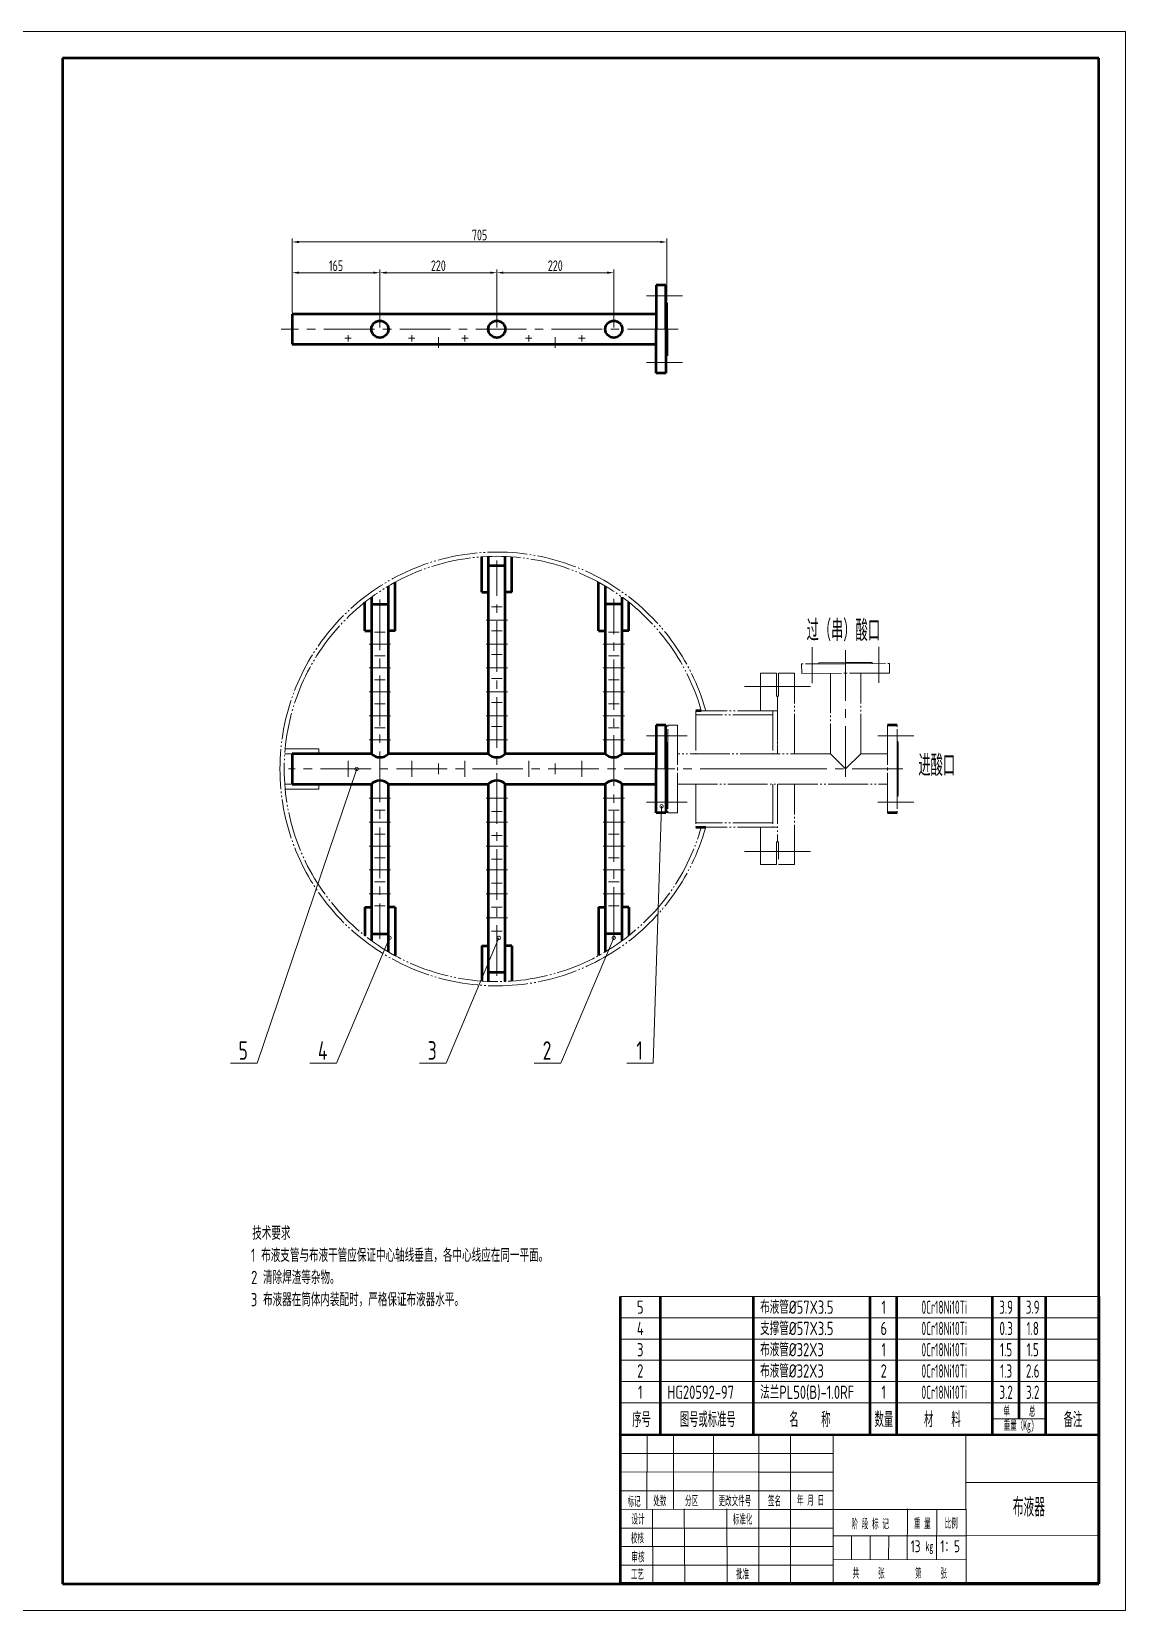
# Model space of a CAD drawing. Header units: millimetres. Extents: x -4783 to 11684, y 6425 to 68023.
# Drawn here: x -2084 to -1673, y 6770 to 7364 of the extents above; entities that cross this region are included whole.
import ezdxf
from ezdxf.enums import TextEntityAlignment as Align

# ---------------------------------------------------------------- set-up
doc = ezdxf.new("R2010")
doc.units = ezdxf.units.MM
doc.linetypes.add('CENTER2', pattern=[28.575, 19.05, -3.175, 3.175, -3.175])
doc.linetypes.add('JIS_09_15', pattern=[18.9, 15, -0.9, 0.6, -0.9, 0.6, -0.9])
for name, color, linetype, lineweight in [('中心线', 1, 'CENTER2', 15), ('剖面线', 2, 'Continuous', 20), ('双点划线', 4, 'JIS_09_15', 15), ('尺寸线', 3, 'Continuous', 15), ('细实线', 2, 'Continuous', 15), ('轮廓', 6, 'Continuous', 50), ('轮廓线', 7, 'Continuous', 50)]:
    doc.layers.add(name, color=color, linetype=linetype, lineweight=lineweight)
doc.styles.add('工程字', font='gbenor.shx', dxfattribs={"width": 0.8, "bigfont": 'gbcbig.shx'})
doc.styles.add('文字3.5', font='SimSun.ttf', dxfattribs={"width": 0.5, "height": 3.5})
doc.styles.add('文字5.0', font='SimSun.ttf', dxfattribs={"width": 0.5, "height": 5})

# ---------------------------------------------------------------- blocks, each defined once
blk = doc.blocks.new('明细表格')
at = {"layer": '细实线'}
for p, q in [((0, 8), (180, 8)), ((180, 0), (0, 0))]:
    blk.add_line(p, q, dxfattribs=at)
at = {"layer": '轮廓'}
for p, q in [((0, 0), (0, 8)), ((15, 0), (15, 8)), ((50, 0), (50, 8)), ((94, 0), (94, 8)), ((104, 0), (104, 8)), ((140, 0), (140, 8)), ((150, 0), (150, 8)), ((160, 0), (160, 8)), ((180, 8), (180, 0))]:
    blk.add_line(p, q, dxfattribs=at)
at = {"layer": '细实线', "color": 2, "style": '工程字'}
for tag, width, p in [('8', 0.8, (7.44, 4)), ('5', 0.8, (99.06, 4)), ('4', 0.6, (121.85, 4)), ('3', 0.7, (145.11, 4)), ('2', 0.7, (155.11, 4)), ('1', 0.8, (170.22, 4))]:
    blk.add_attdef(tag, text='', height=5, dxfattribs=dict(at, width=width)).set_placement(p, align=Align.MIDDLE)
at = {"layer": '细实线', "color": 2, "style": '工程字', "width": 0.8}
for tag, p in [('7', (17.67, 4)), ('6', (52.55, 4))]:
    blk.add_attdef(tag, text='', height=5, dxfattribs=at).set_placement(p, align=Align.MIDDLE_LEFT)
blk = doc.blocks.new('竖A2')
at = {"layer": '剖面线'}
for p, q in [((-180, 66.09), (-180.07, 38.07)), ((-170, 66.07), (-170.07, 38.05)), ((-155, 66.03), (-155.07, 38.01)), ((-138, 66.12), (-137.99, 10.08)), ((-126, 66.12), (-125.99, 10.08)), ((-110, 66.12), (-109.99, 10.08)), ((-60, 66.13), (-59.99, 10.09)), ((-190, 59.09), (-138, 58.99)), ((-138.04, 58.99), (-110, 58.99)), ((-190.01, 52.09), (-138.01, 51.99)), ((-138.04, 51.99), (-110, 51.99)), ((-10, 48.13), (-60, 48.1)), ((-190, 44.99), (-110, 44.99)), ((-190.04, 38.09), (-138.04, 37.99)), ((-178, 38.09), (-177.85, 10.09)), ((-166, 38.16), (-165.85, 10.16)), ((-150, 38.24), (-149.85, 10.24)), ((-138.04, 37.99), (-110, 37.99)), ((-110, 37.99), (-59.99, 37.99)), ((-81.99, 38.16), (-82.07, 19.06)), ((-70.99, 38.11), (-71.07, 19.02)), ((-190, 30.99), (-110, 30.99)), ((-190.07, 24.09), (-138.07, 23.99)), ((-138.04, 23.99), (-110, 23.99)), ((-59.98, 28.1), (-110, 28.1)), ((-103.03, 28.23), (-103.12, 19.18)), ((-96.04, 28.1), (-96.01, 19.1)), ((-89.04, 28.1), (-89.12, 19.05)), ((-9.99, 28.13), (-59.98, 28.1)), ((-109.82, 19.06), (-59.99, 19.22)), ((-190, 16.99), (-110, 16.99))]:
    blk.add_line(p, q, dxfattribs=at)
at = {"layer": '细实线'}
for p, q in [((-420, 594), (-420, 0)), ((0, 594), (-420, 594)), ((0, 0), (0, 594)), ((-190, 78.09), (-10, 78.09)), ((-50, 72.09), (-30, 72.09)), ((-420, 0), (0, 0))]:
    blk.add_line(p, q, dxfattribs=at)
at = {"layer": '轮廓'}
for p, q in [((-190, 10.09), (-190, 78.09)), ((-175, 66.09), (-175, 78.09)), ((-140, 66.09), (-140, 78.09)), ((-96, 66.09), (-96, 78.09)), ((-86, 66.09), (-86, 78.09)), ((-50, 66.09), (-50, 78.09)), ((-40, 72.09), (-39.98, 78.09)), ((-30, 66.09), (-30, 78.09)), ((-10, 78.09), (-10, 10.09)), ((-190, 66.09), (-10, 66.13)), ((-10, 10.09), (-190, 10.09))]:
    blk.add_line(p, q, dxfattribs=at)
at = {"layer": '轮廓线'}
for p, q in [((-400, 584), (-400, 10)), ((-10, 584), (-400, 584)), ((-10, 10), (-10, 584)), ((-400, 10), (-10, 10))]:
    blk.add_line(p, q, dxfattribs=at)
at = {"layer": '细实线', "style": '工程字', "width": 0.8}
for tag, height, p in [('1', 7, (-36.32, 35.3)), ('3', 4.5, (-78.96, 21.89)), ('4', 4.5, (-65.94, 21.89)), ('2', 7, (-36.32, 16.6))]:
    blk.add_attdef(tag, text='', height=height, dxfattribs=at).set_placement(p, align=Align.CENTER)
at = {"layer": '轮廓', "width": 0.5}
for s, height, style, p in [('单', 3.5, '文字3.5', (-44.65, 75.09)), ('总', 3.5, '文字3.5', (-35.08, 75.09)), ('序号', 5, '文字3.5', (-182.07, 72.09)), ('图号或标准号', 5, '文字3.5', (-157.17, 72.09)), ('名     称', 5, '文字3.5', (-118.73, 72.09)), ('数量', 5, '文字3.5', (-90.9, 72.09)), ('材    料', 5, '文字3.5', (-68.89, 72.09)), ('重量（Kg)', 3.5, '文字3.5', (-40, 69.43)), ('备注', 5, '文字3.5', (-19.74, 72.09)), ('标记', 3.5, '文字5.0', (-184.88, 41.14)), ('处数', 3.5, '文字5.0', (-175.18, 41.38)), ('分区 ', 3.5, '文字5.0', (-162.51, 41.38)), ('更改文件号', 3.5, '文字5.0', (-146.94, 41.38)), ('签名', 3.5, '文字5.0', (-132.04, 41.38)), ('年 月 日', 3.5, '文字5.0', (-118.48, 41.6)), ('设计', 3.5, '文字5.0', (-183.41, 34.49)), ('标准化', 3.5, '文字5.0', (-144.05, 34.49)), ('阶 段 标 记', 3.5, '文字5.0', (-96.04, 32.71)), ('重 量', 3.5, '文字5.0', (-76.45, 32.94)), ('比例', 3.5, '文字5.0', (-65.55, 32.94)), ('校核', 3.5, '文字5.0', (-183.63, 27.38)), ('kg', 3.5, '文字5.0', (-73.78, 23.61)), ('审核', 3.5, '文字5.0', (-183.41, 20.27)), ('工艺', 3.5, '文字5.0', (-183.63, 13.83)), ('批准', 3.5, '文字5.0', (-144.05, 13.83)), ('共     张        第     张', 3.5, '文字5.0', (-84.9, 14.15))]:
    blk.add_text(s, height=height, dxfattribs=dict(at, style=style)).set_placement(p, align=Align.MIDDLE)
blk = doc.blocks.new('_DotSmall')
at = {"color": 0, "linetype": 'ByBlock', "const_width": 0.5}
blk.add_lwpolyline([(-0.0625, 0, 1), (0.0625, 0, 1)], format="xyb", close=True, dxfattribs=at)

msp = doc.modelspace()

# ---------------------------------------------------------------- linework, layer by layer
at = {"layer": '中心线'}
for p, q in [((-1839.4466, 7264.2605), (-1852.9802, 7264.2605)), ((-1841.0513, 7251.7605), (-1990.4166, 7251.7605)), ((-1966.5174, 7248.3545), (-1964.1062, 7248.3545)), ((-1965.3118, 7249.5601), (-1965.3118, 7247.1489)), ((-1940.1062, 7248.3545), (-1942.5174, 7248.3545)), ((-1941.3118, 7249.5601), (-1941.3118, 7247.1489)), ((-1931.3118, 7248.7605), (-1931.3118, 7244.7605)), ((-1922.5174, 7248.3545), (-1920.1062, 7248.3545)), ((-1921.3118, 7249.5601), (-1921.3118, 7247.1489)), ((-1896.1062, 7248.3545), (-1898.5174, 7248.3545)), ((-1897.3118, 7249.5601), (-1897.3118, 7247.1489)), ((-1887.3118, 7248.7605), (-1887.3118, 7244.7605)), ((-1878.5174, 7248.3545), (-1876.1062, 7248.3545)), ((-1877.3118, 7249.5601), (-1877.3118, 7247.1489)), ((-1839.4466, 7239.2605), (-1852.9802, 7239.2605)), ((-1909.3118, 7008.4997), (-1909.3118, 7164.7012)), ((-1953.3118, 7150.0438), (-1953.3118, 7022.4104)), ((-1907.3118, 7147.3055), (-1911.3118, 7147.3055)), ((-1865.3118, 7022.7663), (-1865.3118, 7150.3365)), ((-1905.3118, 7142.3055), (-1913.3118, 7142.3055)), ((-1951.3118, 7137.8055), (-1955.3118, 7137.8055)), ((-1907.3118, 7138.3055), (-1911.3118, 7138.3055)), ((-1867.3118, 7137.8055), (-1863.3118, 7137.8055)), ((-1949.3118, 7133.3055), (-1957.3118, 7133.3055)), ((-1951.3118, 7128.8055), (-1955.3118, 7128.8055)), ((-1905.3118, 7133.3055), (-1913.3118, 7133.3055)), ((-1907.3118, 7129.3055), (-1911.3118, 7129.3055)), ((-1869.3118, 7133.3055), (-1861.3118, 7133.3055)), ((-1867.3118, 7128.8055), (-1863.3118, 7128.8055)), ((-1790.6256, 7132.1412), (-1790.5937, 7118.6075)), ((-1778.1118, 7130.9956), (-1778.1118, 7083.2086)), ((-1765.6257, 7132.2002), (-1765.5937, 7118.6666)), ((-1949.3118, 7124.3055), (-1957.3118, 7124.3055)), ((-1905.3118, 7124.3055), (-1913.3118, 7124.3055)), ((-1869.3118, 7124.3055), (-1861.3118, 7124.3055)), ((-1951.3118, 7119.8055), (-1955.3118, 7119.8055)), ((-1907.3118, 7120.3055), (-1911.3118, 7120.3055)), ((-1867.3118, 7119.8055), (-1863.3118, 7119.8055)), ((-1797.1282, 7117.3055), (-1817.1833, 7117.3055)), ((-1810.2955, 7117.3055), (-1790.2403, 7117.3055)), ((-1949.3118, 7115.3055), (-1957.3118, 7115.3055)), ((-1951.3118, 7110.8055), (-1955.3118, 7110.8055)), ((-1905.3118, 7115.3055), (-1913.3118, 7115.3055)), ((-1907.3118, 7111.3055), (-1911.3118, 7111.3055)), ((-1869.3118, 7115.3055), (-1861.3118, 7115.3055)), ((-1867.3118, 7110.8055), (-1863.3118, 7110.8055)), ((-1949.3118, 7106.3055), (-1957.3118, 7106.3055)), ((-1905.3118, 7106.3055), (-1913.3118, 7106.3055)), ((-1869.3118, 7106.3055), (-1861.3118, 7106.3055)), ((-1951.3118, 7101.8055), (-1955.3118, 7101.8055)), ((-1907.3118, 7102.3055), (-1911.3118, 7102.3055)), ((-1867.3118, 7101.8055), (-1863.3118, 7101.8055)), ((-1839.4466, 7098.8055), (-1852.9802, 7098.8055)), ((-1851.177, 7098.8055), (-1837.6434, 7098.8055)), ((-1752.4547, 7098.8055), (-1765.9883, 7098.8055)), ((-1949.3118, 7097.3055), (-1957.3118, 7097.3055)), ((-1905.3118, 7097.3055), (-1913.3118, 7097.3055)), ((-1869.3118, 7097.3055), (-1861.3118, 7097.3055)), ((-1965.3118, 7089.3055), (-1965.3118, 7083.3055)), ((-1941.3118, 7089.3055), (-1941.3118, 7083.3055)), ((-1931.3118, 7088.3055), (-1931.3118, 7084.3055)), ((-1921.3118, 7089.3055), (-1921.3118, 7083.3055)), ((-1897.3118, 7089.3055), (-1897.3118, 7083.3055)), ((-1887.3118, 7088.3055), (-1887.3118, 7084.3055)), ((-1877.3118, 7089.3055), (-1877.3118, 7083.3055)), ((-1756.5936, 7086.3055), (-1987.7233, 7086.3055)), ((-1797.1282, 7086.3055), (-1817.1833, 7086.3055)), ((-1798.5088, 7086.3055), (-1813.8595, 7086.3055)), ((-1810.2955, 7086.3055), (-1790.2403, 7086.3055)), ((-1808.9148, 7086.3055), (-1793.5642, 7086.3055)), ((-1949.3118, 7075.3055), (-1957.3118, 7075.3055)), ((-1905.3118, 7075.3055), (-1913.3118, 7075.3055)), ((-1869.3118, 7075.3055), (-1861.3118, 7075.3055)), ((-1951.3118, 7070.8055), (-1955.3118, 7070.8055)), ((-1907.3118, 7070.3055), (-1911.3118, 7070.3055)), ((-1867.3118, 7070.8055), (-1863.3118, 7070.8055)), ((-1839.4466, 7073.8055), (-1852.9802, 7073.8055)), ((-1851.177, 7073.8055), (-1837.6434, 7073.8055)), ((-1752.4547, 7073.8055), (-1765.9883, 7073.8055)), ((-1949.3118, 7066.3055), (-1957.3118, 7066.3055)), ((-1905.3118, 7066.3055), (-1913.3118, 7066.3055)), ((-1869.3118, 7066.3055), (-1861.3118, 7066.3055)), ((-1949.3118, 7057.3055), (-1957.3118, 7057.3055)), ((-1951.3118, 7061.8055), (-1955.3118, 7061.8055)), ((-1905.3118, 7057.3055), (-1913.3118, 7057.3055)), ((-1907.3118, 7061.3055), (-1911.3118, 7061.3055)), ((-1869.3118, 7057.3055), (-1861.3118, 7057.3055)), ((-1867.3118, 7061.8055), (-1863.3118, 7061.8055)), ((-1951.3118, 7052.8055), (-1955.3118, 7052.8055)), ((-1907.3118, 7052.3055), (-1911.3118, 7052.3055)), ((-1867.3118, 7052.8055), (-1863.3118, 7052.8055)), ((-1797.1282, 7055.3055), (-1817.1833, 7055.3055)), ((-1810.2955, 7055.3055), (-1790.2403, 7055.3055)), ((-1949.3118, 7048.3055), (-1957.3118, 7048.3055)), ((-1905.3118, 7048.3055), (-1913.3118, 7048.3055)), ((-1869.3118, 7048.3055), (-1861.3118, 7048.3055)), ((-1949.3118, 7039.3055), (-1957.3118, 7039.3055)), ((-1951.3118, 7043.8055), (-1955.3118, 7043.8055)), ((-1905.3118, 7039.3055), (-1913.3118, 7039.3055)), ((-1907.3118, 7043.3055), (-1911.3118, 7043.3055)), ((-1869.3118, 7039.3055), (-1861.3118, 7039.3055)), ((-1867.3118, 7043.8055), (-1863.3118, 7043.8055)), ((-1951.3118, 7034.8055), (-1955.3118, 7034.8055)), ((-1907.3118, 7034.3055), (-1911.3118, 7034.3055)), ((-1867.3118, 7034.8055), (-1863.3118, 7034.8055)), ((-1905.3118, 7030.3055), (-1913.3118, 7030.3055)), ((-1907.3118, 7025.3055), (-1911.3118, 7025.3055))]:
    msp.add_line(p, q, dxfattribs=at)
at = {"layer": '双点划线'}
for p, q in [((-1810.1118, 7108.2055), (-1810.1118, 7122.3055)), ((-1810.1118, 7122.3055), (-1804.1118, 7122.3055)), ((-1804.1118, 7122.3055), (-1804.1118, 7113.7055)), ((-1803.3118, 7122.3055), (-1803.3118, 7113.7055)), ((-1797.3118, 7122.3055), (-1803.3118, 7122.3055)), ((-1797.3118, 7092.0055), (-1797.3118, 7122.3055)), ((-1778.1109, 7125.9055), (-1794.6108, 7125.8665)), ((-1794.6108, 7125.8665), (-1794.6023, 7122.2665)), ((-1794.6023, 7122.2665), (-1778.1024, 7122.3055)), ((-1778.1118, 7126.3055), (-1788.1118, 7126.2819)), ((-1788.1118, 7126.2819), (-1788.1108, 7125.8819)), ((-1783.8024, 7122.3055), (-1783.8024, 7092.0055)), ((-1778.1118, 7126.3055), (-1768.1118, 7126.3291)), ((-1778.1109, 7125.9055), (-1761.6109, 7125.9445)), ((-1761.6024, 7122.3445), (-1778.1024, 7122.3055)), ((-1772.4024, 7092.0055), (-1772.4024, 7122.3055)), ((-1768.1118, 7126.3291), (-1768.1109, 7125.9291)), ((-1761.6109, 7125.9445), (-1761.6024, 7122.3445)), ((-1804.1118, 7120.3055), (-1804.1118, 7113.7055)), ((-1803.3118, 7120.3055), (-1803.3118, 7113.7055)), ((-1803.7118, 7113.7055), (-1804.1118, 7113.7055)), ((-1803.7118, 7113.7055), (-1803.7118, 7092.0055)), ((-1803.7118, 7113.7055), (-1803.7118, 7092.0055)), ((-1803.7118, 7113.7055), (-1803.3118, 7113.7055)), ((-1803.7118, 7112.9055), (-1803.7118, 7092.0055)), ((-1803.7118, 7112.9055), (-1803.7118, 7092.0055)), ((-1803.7118, 7108.2055), (-1834.3677, 7108.2055)), ((-1834.3677, 7108.2055), (-1834.3677, 7092.0055)), ((-1805.4865, 7106.6055), (-1834.3677, 7106.6055)), ((-1805.4865, 7108.2055), (-1805.4865, 7092.0055)), ((-1844.9118, 7086.3055), (-1844.9118, 7102.8055)), ((-1844.9118, 7102.8055), (-1841.3118, 7102.8055)), ((-1841.3118, 7102.8055), (-1841.3118, 7086.3055)), ((-1762.3199, 7102.8055), (-1762.3199, 7086.3055)), ((-1758.7199, 7086.3055), (-1758.7199, 7102.8055)), ((-1976.3118, 7093.9055), (-1988.95, 7093.9055)), ((-1976.3118, 7093.9055), (-1976.3118, 7092.0055)), ((-1845.3118, 7096.3055), (-1844.9118, 7096.3055)), ((-1758.3199, 7086.3055), (-1758.3199, 7096.3055)), ((-1986.3118, 7092.0055), (-1989.1085, 7092.0055)), ((-1783.8024, 7092.0055), (-1841.3118, 7092.0055)), ((-1783.8024, 7092.0055), (-1778.1024, 7086.3055)), ((-1778.1024, 7086.3055), (-1772.4024, 7092.0055)), ((-1762.3199, 7092.0055), (-1772.4024, 7092.0055)), ((-1989.1085, 7080.6055), (-1986.3118, 7080.6055)), ((-1976.3118, 7078.7055), (-1976.3118, 7080.6055)), ((-1844.9118, 7086.3055), (-1844.9118, 7069.8055)), ((-1841.3118, 7069.8055), (-1841.3118, 7086.3055)), ((-1841.3118, 7080.6055), (-1762.3199, 7080.6055)), ((-1834.3677, 7080.6055), (-1834.3677, 7064.4055)), ((-1805.4865, 7080.6055), (-1805.4865, 7064.4055)), ((-1803.7118, 7080.6055), (-1803.7118, 7059.7055)), ((-1803.7118, 7080.6055), (-1803.7118, 7059.7055)), ((-1803.7118, 7080.6055), (-1803.7118, 7058.9055)), ((-1803.7118, 7080.6055), (-1803.7118, 7058.9055)), ((-1797.3118, 7050.3055), (-1797.3118, 7080.6055)), ((-1762.3199, 7069.8055), (-1762.3199, 7086.3055)), ((-1758.7199, 7086.3055), (-1758.7199, 7069.8055)), ((-1758.3199, 7086.3055), (-1758.3199, 7076.3055)), ((-1976.3118, 7078.7055), (-1988.95, 7078.7055)), ((-1845.3118, 7076.3055), (-1844.9118, 7076.3055)), ((-1844.9118, 7069.8055), (-1841.3118, 7069.8055)), ((-1805.4865, 7066.0055), (-1834.3677, 7066.0055)), ((-1803.7118, 7064.4055), (-1830.7055, 7064.4055)), ((-1810.1118, 7050.3055), (-1810.1118, 7064.4055)), ((-1804.1118, 7058.9055), (-1804.1118, 7052.3055)), ((-1804.1118, 7058.9055), (-1804.1118, 7050.3055)), ((-1803.7118, 7058.9055), (-1804.1118, 7058.9055)), ((-1803.7118, 7058.9055), (-1803.3118, 7058.9055)), ((-1803.3118, 7058.9055), (-1803.3118, 7052.3055)), ((-1804.1118, 7050.3055), (-1810.1118, 7050.3055)), ((-1803.3118, 7050.3055), (-1797.3118, 7050.3055))]:
    msp.add_line(p, q, dxfattribs=at)
for radius, start, end in [(81.6, 15.5680301, 344.4319699), (80, 15.8875362, 344.1124638)]:
    msp.add_arc((-1909.3118, 7086.3055), radius, start, end, dxfattribs=at)
at = {"layer": '尺寸线'}
for p, q in [((-1986.3118, 7258.0855), (-1986.3118, 7285.8194)), ((-1983.8118, 7284.5694), (-1847.8118, 7284.5694)), ((-1845.3118, 7262.3855), (-1845.3118, 7285.8194)), ((-1986.3118, 7258.0855), (-1986.3118, 7274.2618)), ((-1955.8118, 7273.0118), (-1983.8118, 7273.0118)), ((-1953.3118, 7252.3855), (-1953.3118, 7274.2618)), ((-1953.3118, 7252.3855), (-1953.3118, 7274.2618)), ((-1950.8118, 7273.0118), (-1911.8118, 7273.0118)), ((-1909.3118, 7252.3855), (-1909.3118, 7274.2618)), ((-1909.3118, 7252.3855), (-1909.3118, 7274.2618)), ((-1906.8118, 7273.0118), (-1867.8118, 7273.0118)), ((-1865.3118, 7252.3855), (-1865.3118, 7274.2618))]:
    msp.add_line(p, q, dxfattribs=at)
for points in [[(-1962.0503, 7086.3055), (-1999.5465, 6975.5594), (-2009.5465, 6975.5594)], [(-1847.3149, 7072.2491), (-1850.4378, 6975.5594), (-1860.4378, 6975.5594)], [(-1949.7137, 7022.7663), (-1969.6436, 6975.5594), (-1979.6436, 6975.5594)], [(-1908.5001, 7022.7663), (-1928.4301, 6975.5594), (-1938.4301, 6975.5594)], [(-1865.3118, 7022.7663), (-1885.2418, 6975.5594), (-1895.2418, 6975.5594)]]:
    msp.add_lwpolyline(points, dxfattribs=at)
for points in [[(-1983.8118, 7284.9861), (-1983.8118, 7284.1528), (-1986.3118, 7284.5694)], [(-1847.8118, 7284.9861), (-1847.8118, 7284.1528), (-1845.3118, 7284.5694)], [(-1983.8118, 7273.4285), (-1983.8118, 7272.5952), (-1986.3118, 7273.0118)], [(-1955.8118, 7273.4285), (-1955.8118, 7272.5952), (-1953.3118, 7273.0118)], [(-1950.8118, 7273.4285), (-1950.8118, 7272.5952), (-1953.3118, 7273.0118)], [(-1911.8118, 7273.4285), (-1911.8118, 7272.5952), (-1909.3118, 7273.0118)], [(-1906.8118, 7273.4285), (-1906.8118, 7272.5952), (-1909.3118, 7273.0118)], [(-1867.8118, 7273.4285), (-1867.8118, 7272.5952), (-1865.3118, 7273.0118)]]:
    msp.add_solid(points, dxfattribs=at)
at = {"layer": '轮廓线'}
for p, q in [((-1845.7118, 7268.2605), (-1849.3118, 7268.2605)), ((-1849.3118, 7268.2605), (-1849.3118, 7251.7605)), ((-1845.7118, 7251.7605), (-1845.7118, 7268.2605)), ((-1845.3118, 7261.7605), (-1845.7118, 7261.7605)), ((-1845.3118, 7251.7605), (-1845.3118, 7261.7605)), ((-1849.3118, 7257.4605), (-1986.3118, 7257.4605)), ((-1986.3118, 7257.4605), (-1986.3118, 7246.0605)), ((-1849.3118, 7235.2605), (-1849.3118, 7251.7605)), ((-1845.7118, 7251.7605), (-1845.7118, 7235.2605)), ((-1845.3118, 7251.7605), (-1845.3118, 7241.7605)), ((-1986.3118, 7246.0605), (-1849.3118, 7246.0605)), ((-1845.3118, 7241.7605), (-1845.7118, 7241.7605)), ((-1845.7118, 7235.2605), (-1849.3118, 7235.2605)), ((-1915.0118, 7152.8055), (-1915.0118, 7166.1022)), ((-1912.5118, 7166.2415), (-1912.5118, 7092.0055)), ((-1906.1118, 7092.0055), (-1906.1118, 7166.2415)), ((-1903.6118, 7152.8055), (-1903.6118, 7166.1022)), ((-1912.5118, 7162.8055), (-1906.1118, 7162.8055)), ((-1950.1118, 7092.0055), (-1950.1118, 7155.1194)), ((-1947.6118, 7138.3055), (-1947.6118, 7156.5416)), ((-1915.0118, 7152.8055), (-1912.5118, 7152.8055)), ((-1903.6118, 7152.8055), (-1906.1118, 7152.8055)), ((-1871.0118, 7138.3055), (-1871.0118, 7156.5416)), ((-1868.5118, 7155.1194), (-1868.5118, 7092.0055)), ((-1959.0118, 7138.3055), (-1959.0118, 7148.9945)), ((-1956.5118, 7150.8977), (-1956.5118, 7092.0055)), ((-1956.5118, 7148.3055), (-1950.1118, 7148.3055)), ((-1862.1118, 7148.3055), (-1868.5118, 7148.3055)), ((-1862.1118, 7092.0055), (-1862.1118, 7150.8977)), ((-1859.6118, 7138.3055), (-1859.6118, 7148.9945)), ((-1959.0118, 7138.3055), (-1956.5118, 7138.3055)), ((-1947.6118, 7138.3055), (-1950.1118, 7138.3055)), ((-1871.0118, 7138.3055), (-1868.5118, 7138.3055)), ((-1859.6118, 7138.3055), (-1862.1118, 7138.3055)), ((-1832.3677, 7108.2055), (-1834.3677, 7108.2055)), ((-1845.7118, 7102.8055), (-1849.3118, 7102.8055)), ((-1849.3118, 7102.8055), (-1849.3118, 7086.3055)), ((-1845.7118, 7086.3055), (-1845.7118, 7102.8055)), ((-1758.7199, 7102.8055), (-1762.3199, 7102.8055)), ((-1845.3118, 7096.3055), (-1845.7118, 7096.3055)), ((-1845.3118, 7086.3055), (-1845.3118, 7096.3055)), ((-1845.3118, 7086.3055), (-1845.3118, 7096.3055)), ((-1758.3199, 7096.3055), (-1758.7199, 7096.3055)), ((-1956.5118, 7092.0055), (-1986.3118, 7092.0055)), ((-1986.3118, 7092.0055), (-1986.3118, 7080.6055)), ((-1912.5118, 7092.0055), (-1950.1118, 7092.0055)), ((-1868.5118, 7092.0055), (-1906.1118, 7092.0055)), ((-1849.3118, 7092.0055), (-1862.1118, 7092.0055)), ((-1986.3118, 7080.6055), (-1956.5118, 7080.6055)), ((-1956.5118, 7080.6055), (-1956.5118, 7021.7132)), ((-1950.1118, 7080.6055), (-1912.5118, 7080.6055)), ((-1950.1118, 7017.4915), (-1950.1118, 7080.6055)), ((-1912.5118, 7080.6055), (-1912.5118, 7006.3695)), ((-1906.1118, 7080.6055), (-1868.5118, 7080.6055)), ((-1906.1118, 7006.3695), (-1906.1118, 7080.6055)), ((-1868.5118, 7080.6055), (-1868.5118, 7017.4915)), ((-1862.1118, 7080.6055), (-1849.3118, 7080.6055)), ((-1862.1118, 7021.7132), (-1862.1118, 7080.6055)), ((-1849.3118, 7069.8055), (-1849.3118, 7086.3055)), ((-1845.7118, 7086.3055), (-1845.7118, 7069.8055)), ((-1845.3118, 7086.3055), (-1845.3118, 7076.3055)), ((-1845.3118, 7086.3055), (-1845.3118, 7076.3055)), ((-1845.3118, 7076.3055), (-1845.7118, 7076.3055)), ((-1758.3199, 7076.3055), (-1758.7199, 7076.3055)), ((-1845.7118, 7069.8055), (-1849.3118, 7069.8055)), ((-1758.7199, 7069.8055), (-1762.3199, 7069.8055)), ((-1834.3677, 7064.4055), (-1830.7055, 7064.4055)), ((-1959.0118, 7034.3055), (-1959.0118, 7023.6165)), ((-1959.0118, 7034.3055), (-1956.5118, 7034.3055)), ((-1947.6118, 7034.3055), (-1950.1118, 7034.3055)), ((-1947.6118, 7034.3055), (-1947.6118, 7016.0694)), ((-1871.0118, 7034.3055), (-1871.0118, 7016.0694)), ((-1871.0118, 7034.3055), (-1868.5118, 7034.3055)), ((-1859.6118, 7034.3055), (-1862.1118, 7034.3055)), ((-1859.6118, 7034.3055), (-1859.6118, 7023.6165)), ((-1956.5118, 7024.3055), (-1950.1118, 7024.3055)), ((-1862.1118, 7024.3055), (-1868.5118, 7024.3055)), ((-1915.0118, 7019.8055), (-1915.0118, 7006.5088)), ((-1915.0118, 7019.8055), (-1912.5118, 7019.8055)), ((-1903.6118, 7019.8055), (-1906.1118, 7019.8055)), ((-1903.6118, 7019.8055), (-1903.6118, 7006.5088)), ((-1912.5118, 7009.8055), (-1906.1118, 7009.8055))]:
    msp.add_line(p, q, dxfattribs=at)
for centre in [(-1953.3118, 7251.7605), (-1909.3118, 7251.7605), (-1865.3118, 7251.7605)]:
    msp.add_circle(centre, 3.2, dxfattribs=at)
for centre, start, end in [((-1953.3118, 7095.3101), 225.9210606, 314.0789394), ((-1909.3118, 7095.3101), 225.9210606, 314.0789394), ((-1865.3118, 7095.3101), 225.9210606, 314.0789394), ((-1953.3118, 7077.3009), 45.9210606, 134.0789394), ((-1909.3118, 7077.3009), 45.9210606, 134.0789394), ((-1865.3118, 7077.3009), 45.9210606, 134.0789394)]:
    msp.add_arc(centre, 4.6, start, end, dxfattribs=at)

# ---------------------------------------------------------------- block references
at = {"layer": '尺寸线'}
for name, p, values in [('竖A2', (-1672.7792, 6769.7232), {'4': '1：5', '3': '13', '1': '布液器'}), ('明细表格', (-1862.7792, 6879.8137), {'8': '5', '6': '布液管%%C57X3.5', '5': '1', '4': '0Cr18Ni10Ti', '3': '3.9', '2': '3.9'}), ('明细表格', (-1862.7792, 6871.8137), {'8': '4', '6': '支撑管%%C57X3.5', '5': '6', '4': '0Cr18Ni10Ti', '3': '0.3', '2': '1.8'}), ('明细表格', (-1862.7792, 6863.8137), {'8': '3', '6': '布液管%%C32X3', '5': '1', '4': '0Cr18Ni10Ti', '3': '1.5', '2': '1.5'}), ('明细表格', (-1862.7792, 6855.8137), {'8': '2', '6': '布液管%%C32X3', '5': '2', '4': '0Cr18Ni10Ti', '3': '1.3', '2': '2.6'}), ('明细表格', (-1862.7792, 6847.8137), {'8': '1', '7': 'HG20592-97', '6': '法兰PL50(B)-1.0RF', '5': '1', '4': '0Cr18Ni10Ti', '3': '3.2', '2': '3.2'})]:
    msp.add_blockref(name, p, dxfattribs=at).add_auto_attribs(values)
at = {"layer": '尺寸线', "xscale": 2.5, "yscale": 2.5, "zscale": 2.5}
for p, rotation in [((-1962.0503, 7086.3055), 71.29501114468685), ((-1847.3149, 7072.2491), 88.15008706256482), ((-1949.7137, 7022.7663), 67.11137153625798), ((-1908.5001, 7022.7663), 67.11137153625798), ((-1865.3118, 7022.7663), 67.11137153625798)]:
    msp.add_blockref('_DotSmall', p, dxfattribs=dict(at, rotation=rotation))

# ---------------------------------------------------------------- texts
at = {"layer": '尺寸线', "style": '工程字', "width": 0.8}
for s, height, p in [('过（串）酸口', 8, (-1792.7512, 7134.3922)), ('进酸口', 8, (-1750.672, 7083.6215)), ('技术要求', 5, (-2001.3547, 6909.1655)), ('1 布液支管与布液干管应保证中心轴线垂直，各中心线应在同一平面。', 5, (-2001.8547, 6900.8322)), ('2 清除焊渣等杂物。', 5, (-2001.7701, 6892.4989)), ('3 布液器在筒体内装配时，严格保证布液器水平。', 5, (-2001.8547, 6884.1655))]:
    msp.add_text(s, height=height, dxfattribs=at).set_placement(p)
at = {"layer": '尺寸线', "char_height": 4, "attachment_point": 5, "style": '工程字'}
for s, insert in [('705', (-1915.8118, 7287.1944)), ('165', (-1969.8118, 7275.6368)), ('220', (-1931.3118, 7275.6368)), ('220', (-1887.3118, 7275.6368))]:
    msp.add_mtext(s, dxfattribs=dict(at, insert=insert))
at = {"layer": '尺寸线', "char_height": 7, "width": 9.629406, "attachment_point": 5, "style": '工程字'}
for s, insert in [('5', (-2004.7318, 6980.3741)), ('4', (-1974.8289, 6980.3741)), ('3', (-1933.6154, 6980.3741)), ('2', (-1890.4271, 6980.3741)), ('1', (-1855.6231, 6980.3741))]:
    msp.add_mtext(s, dxfattribs=dict(at, insert=insert))

doc.saveas('drawing.dxf')
